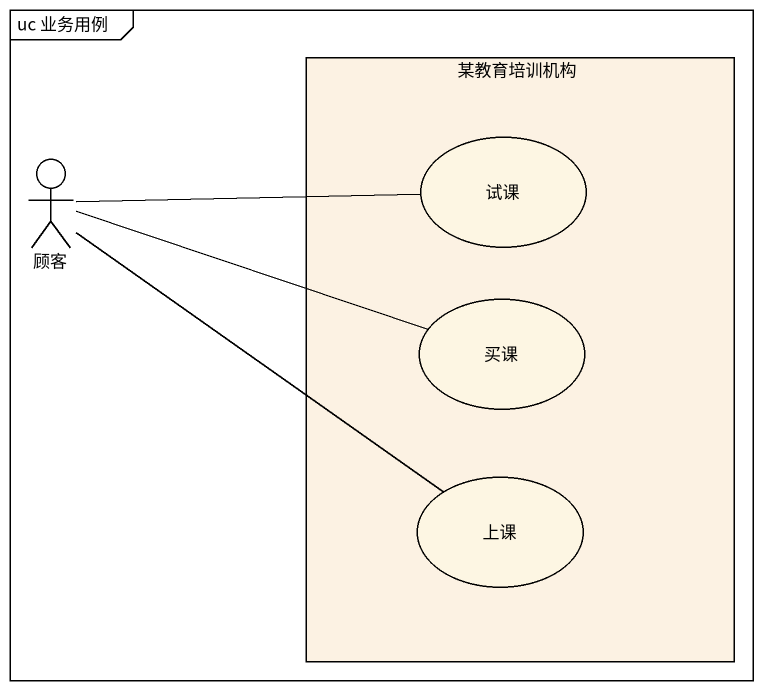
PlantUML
@startuml
mainframe uc 业务用例
rectangle 某教育培训机构 #FCF2E3 {
  usecase 试课
  usecase 买课
  usecase 上课
}
actor 顾客
顾客 -right- 试课
顾客 -right- 买课
顾客 -- 上课
@enduml
